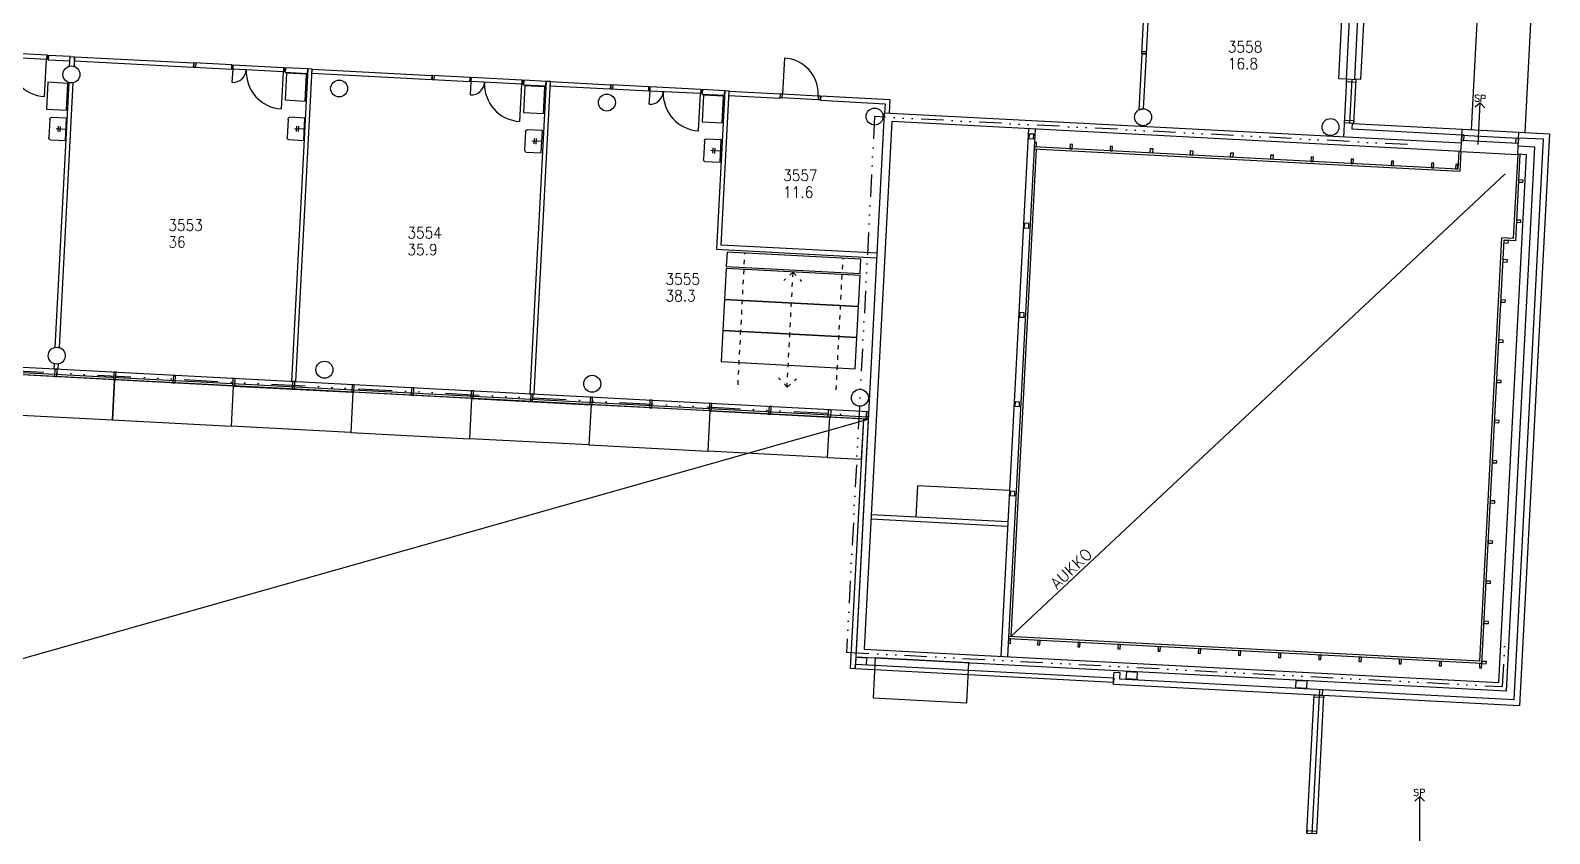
# Model space of a CAD drawing. Extents: x -405 to 153753, y -2585 to 66147.
# Drawn here: x 119754 to 153753, y 23505 to 41474 of the extents above; entities that cross this region are included whole.
import ezdxf
from ezdxf.enums import TextEntityAlignment as Align

# ---------------------------------------------------------------- set-up
doc = ezdxf.new("R2010")
doc.units = 0
doc.header["$LTSCALE"] = 100
doc.header["$MEASUREMENT"] = 0
doc.linetypes.add('KEL', pattern=[2.25, 1, -1.25])
doc.linetypes.add('PALOALUE', pattern=[13, 5, -2, 0, -2, 0, -2, 0, -2])
doc.layers.get('0').update_dxf_attribs({"linetype": 'CONTINUOUS'})
for name, color, linetype in [('ART1100T0', 7, 'CONTINUOUS'), ('ART1100T3', 7, 'CONTINUOUS'), ('ART1100TB', 7, 'CONTINUOUS'), ('M00402', 8, 'CONTINUOUS'), ('M06001', 7, 'CONTINUOUS'), ('M06037', 8, 'CONTINUOUS'), ('M06051', 3, 'CONTINUOUS'), ('m06080', 8, 'CONTINUOUS'), ('M06081', 8, 'CONTINUOUS'), ('PALOOS', 1, 'PALOALUE')]:
    doc.layers.add(name, color=color, linetype=linetype)
doc.styles.add('ROMANS', font='romans.shx')
doc.styles.get("Standard").update_dxf_attribs({"font": 'simplex.shx'})

# ---------------------------------------------------------------- blocks, each defined once
blk = doc.blocks.new('LVIPAL')
for p, q in [((-0.5, 0.02), (-0.5, 0.92)), ((-0.4, 1.02), (0.4, 1.02)), ((0.5, 0.92), (0.5, 0.02)), ((0.5, 0.02), (-0.5, 0.02)), ((-0.12, 0.49), (0.12, 0.49)), ((-0.12, 0.37), (0.12, 0.37)), ((0, 0.02), (0, 0.61))]:
    blk.add_line(p, q)
for centre, start, end in [((-0.4, 0.92), 90, 180), ((0.4, 0.92), 0, 90)]:
    blk.add_arc(centre, 0.1, start, end)
at = {"width": 0.76195, "flags": 1}
blk.add_attdef('LVIKAL', text='', height=0.212, dxfattribs=at).set_placement((-0.389, 0.05), (0.379, 0.05), align=Align.FIT)
blk = doc.blocks.new('K1X1')
at = {"linetype": 'ByBlock'}
blk.add_lwpolyline([(1, 0), (1, 1), (0, 1), (0, 0)], close=True, dxfattribs=at)
blk = doc.blocks.new('aioa_huone')
at = {"layer": 'ART1100T0', "width": 0.9}
blk.add_attdef('HNENUM', (56, 73), '', height=250, dxfattribs=at)
at = {"layer": 'ART1100T3', "width": 0.9}
blk.add_attdef('HNEALA', (56, -302), '', height=250, dxfattribs=at)

msp = doc.modelspace()

# ---------------------------------------------------------------- linework, layer by layer
at = {"layer": 'M00402'}
for p, q in [((141693, 27911), (152760, 38266)), ((98911, 21590), (138503, 32774))]:
    msp.add_line(p, q, dxfattribs=at)
msp.add_lwpolyline([(138612, 26540), (140709, 26430), (140756, 27329), (138659, 27439)], close=True, dxfattribs=at)
at = {"layer": 'M06001'}
for p, q in [((149206, 40380), (149138, 39086)), ((149326, 40373), (149275, 39405)), ((149375, 39399), (149426, 40368)), ((136532, 40057), (136527, 39958)), ((137441, 40010), (137435, 39910)), ((152202, 39853), (152090, 39753)), ((152153, 38922), (152202, 39853)), ((152202, 39853), (152302, 39742)), ((142088, 39276), (141470, 27472)), ((142238, 39268), (141619, 27464)), ((151780, 38948), (151796, 39262)), ((151796, 39262), (153064, 39196)), ((153048, 38881), (153064, 39196)), ((142264, 38816), (141693, 27911)), ((151747, 38319), (142214, 38818)), ((151699, 38371), (142217, 38868)), ((151720, 38771), (151699, 38371)), ((151770, 38768), (151747, 38319)), ((151770, 38768), (151780, 38948)), ((151770, 38763), (153038, 38697)), ((153039, 38702), (153048, 38881)), ((153039, 38702), (152940, 36819)), ((153088, 38699), (152987, 36767)), ((152189, 27361), (152685, 36833)), ((152236, 27308), (152733, 36780)), ((152940, 36819), (152685, 36833)), ((152987, 36767), (152733, 36780)), ((138503, 32774), (100019, 34791)), ((138506, 32824), (100021, 34841)), ((138512, 32944), (100028, 34961)), ((139580, 30585), (139617, 31284)), ((141664, 31177), (139617, 31284)), ((141627, 30478), (138572, 30638)), ((141622, 30378), (138566, 30538)), ((152189, 27361), (141643, 27914)), ((152236, 27308), (141640, 27864)), ((143997, 26974), (144005, 27114)), ((144005, 27114), (144134, 27107)), ((148322, 23517), (148484, 26608)), ((148442, 23510), (148604, 26602)), ((148542, 23505), (148704, 26597)), ((148604, 26602), (148611, 26732)), ((148669, 26599), (148676, 26729)), ((150846, 24335), (150740, 24229)), ((150846, 23062), (150846, 24335)), ((150846, 24335), (150952, 24229))]:
    msp.add_line(p, q, dxfattribs=at)
for points in [[(149104, 41877), (149027, 40399), (149207, 40390), (149284, 41867)], [(149601, 41901), (149521, 40373), (149391, 40380), (149471, 41908)], [(120159, 40915), (120154, 40816), (120638, 40790), (120644, 40890)], [(120644, 40890), (120744, 40885), (120732, 40668), (120632, 40674)], [(123405, 40745), (123400, 40646), (120738, 40785), (120744, 40885)], [(144564, 39698), (144665, 39721), (144729, 40940), (144629, 40945)], [(125462, 40638), (125457, 40538), (125956, 40512), (125961, 40611)], [(125595, 33621), (125695, 33616), (126061, 40606), (125961, 40611)], [(128738, 40466), (128732, 40366), (126056, 40506), (126061, 40606)], [(130795, 40358), (130790, 40258), (131289, 40232), (131294, 40332)], [(130928, 33342), (131028, 33336), (131394, 40327), (131294, 40332)], [(132737, 40256), (132732, 40156), (131389, 40227), (131394, 40327)], [(134794, 40148), (134789, 40049), (135288, 40022), (135294, 40122)], [(149426, 40368), (149206, 40380), (149203, 40330), (149423, 40318)], [(149378, 39449), (149158, 39461), (149155, 39411), (149375, 39399)], [(142102, 39055), (142202, 39050), (142207, 39150), (142107, 39155)], [(151789, 39133), (153058, 39066), (153051, 38946), (151783, 39013)], [(151783, 39013), (151833, 39010), (151839, 39130), (151789, 39133)], [(142217, 38868), (142267, 38866), (142272, 38965), (142222, 38968)], [(143018, 38826), (143068, 38824), (143073, 38924), (143023, 38926)], [(143917, 38779), (143967, 38777), (143972, 38876), (143922, 38879)], [(144866, 38729), (144816, 38732), (144821, 38832), (144871, 38829)], [(145764, 38682), (145714, 38685), (145720, 38785), (145770, 38782)], [(153051, 38946), (153001, 38949), (153008, 39069), (153058, 39066)], [(146663, 38635), (146613, 38638), (146618, 38738), (146668, 38735)], [(147562, 38588), (147512, 38591), (147517, 38691), (147567, 38688)], [(148411, 38544), (148461, 38541), (148466, 38641), (148416, 38644)], [(149310, 38497), (149359, 38494), (149365, 38594), (149315, 38596)], [(150208, 38449), (150258, 38447), (150263, 38547), (150214, 38549)], [(151107, 38402), (151157, 38400), (151162, 38500), (151112, 38502)], [(151646, 38374), (151696, 38371), (151701, 38471), (151652, 38474)], [(153056, 38080), (153156, 38075), (153159, 38125), (153059, 38130)], [(141997, 37058), (142097, 37053), (142102, 37153), (142002, 37158)], [(153009, 37181), (153109, 37176), (153111, 37226), (153012, 37231)], [(152730, 36722), (152829, 36717), (152832, 36767), (152732, 36772)], [(152707, 36296), (152807, 36291), (152810, 36341), (152710, 36346)], [(152660, 35397), (152760, 35392), (152763, 35442), (152663, 35447)], [(141892, 35061), (141992, 35056), (141997, 35155), (141898, 35161)], [(152613, 34499), (152713, 34493), (152715, 34543), (152616, 34548)], [(120293, 33729), (120343, 33726), (120352, 33896), (120302, 33898)], [(121612, 33660), (121662, 33657), (121670, 33827), (121620, 33829)], [(122945, 33590), (122995, 33587), (123004, 33757), (122954, 33759)], [(124278, 33520), (124328, 33517), (124337, 33687), (124287, 33690)], [(125611, 33450), (125661, 33447), (125670, 33617), (125620, 33620)], [(126944, 33380), (126994, 33377), (127003, 33547), (126953, 33550)], [(128277, 33310), (128327, 33308), (128336, 33477), (128286, 33480)], [(129611, 33240), (129661, 33238), (129669, 33407), (129619, 33410)], [(130944, 33170), (130994, 33168), (131003, 33338), (130953, 33340)], [(152566, 33600), (152666, 33595), (152668, 33644), (152568, 33650)], [(132277, 33101), (132327, 33098), (132336, 33268), (132286, 33270)], [(133610, 33031), (133660, 33028), (133669, 33198), (133619, 33200)], [(134943, 32961), (134993, 32958), (135002, 33128), (134952, 33131)], [(136276, 32891), (136326, 32888), (136335, 33058), (136285, 33061)], [(137660, 32818), (137610, 32821), (137619, 32991), (137668, 32988)], [(141788, 33064), (141887, 33058), (141893, 33158), (141793, 33163)], [(138453, 32777), (138503, 32774), (138512, 32944), (138462, 32947)], [(152519, 32701), (152619, 32696), (152621, 32746), (152521, 32751)], [(152472, 31802), (152572, 31797), (152574, 31847), (152474, 31852)], [(141683, 31066), (141783, 31061), (141788, 31161), (141688, 31166)], [(152425, 30903), (152524, 30898), (152527, 30948), (152427, 30953)], [(152377, 30005), (152477, 29999), (152480, 30049), (152380, 30055)], [(152330, 29106), (152430, 29101), (152433, 29151), (152333, 29156)], [(152283, 28207), (152383, 28202), (152386, 28252), (152286, 28257)], [(141640, 27864), (141635, 27764), (141685, 27761), (141690, 27861)], [(142300, 27829), (142295, 27729), (142344, 27727), (142350, 27827)], [(143199, 27782), (143193, 27682), (143243, 27680), (143248, 27779)], [(144097, 27735), (144092, 27635), (144142, 27632), (144147, 27732)], [(144996, 27688), (144991, 27588), (145041, 27585), (145046, 27685)], [(145895, 27641), (145890, 27541), (145940, 27538), (145945, 27638)], [(146794, 27594), (146788, 27494), (146838, 27491), (146844, 27591)], [(147692, 27547), (147687, 27447), (147737, 27444), (147742, 27544)], [(138216, 27292), (138466, 27279), (138474, 27428), (138224, 27442)], [(148591, 27499), (148586, 27400), (148636, 27397), (148641, 27497)], [(149490, 27452), (149485, 27352), (149535, 27350), (149540, 27450)], [(150389, 27405), (150383, 27305), (150433, 27303), (150439, 27403)], [(151287, 27358), (151282, 27258), (151332, 27256), (151337, 27356)], [(152186, 27311), (152181, 27211), (152231, 27209), (152236, 27308)], [(152236, 27308), (152336, 27303), (152339, 27353), (152239, 27358)], [(144273, 26974), (144522, 26961), (144530, 27111), (144281, 27124)], [(148068, 26775), (148317, 26762), (148325, 26912), (148075, 26925)], [(148484, 26608), (148704, 26597), (148701, 26547), (148482, 26559)], [(148322, 23517), (148542, 23505), (148545, 23555), (148325, 23566)]]:
    msp.add_lwpolyline(points, close=True, dxfattribs=at)
for points in [[(120402, 34377), (120713, 40302), (120613, 40308), (120303, 34382)], [(138698, 36489), (135213, 36672), (135393, 40117), (135294, 40122), (135108, 36577), (138693, 36389)], [(135388, 40017), (136527, 39958)], [(135393, 40117), (136532, 40057)], [(137435, 39910), (138883, 39834), (138872, 39624)], [(137441, 40010), (138988, 39929), (138972, 39619)], [(151780, 38948), (138862, 39625), (138225, 27462), (152785, 26698), (153422, 38862), (153048, 38881)], [(151770, 38768), (139033, 39436), (138414, 27632), (152615, 26888), (153233, 38691), (153039, 38702)], [(153064, 39196), (153753, 39160), (153083, 26367), (143991, 26844), (143997, 26974)], [(151789, 39133), (149333, 39261), (149340, 39397)], [(149340, 39391), (151796, 39262)], [(144134, 27107), (144127, 26967), (152960, 26504), (153617, 39037), (153058, 39066)], [(120283, 34016), (120277, 33900), (120377, 33894), (120383, 34011)]]:
    msp.add_lwpolyline(points, dxfattribs=at)
for centre in [(120673, 40488), (126664, 40174), (132656, 39860), (138648, 39546), (144655, 39532), (148850, 39312), (120343, 34197), (126335, 33883), (132327, 33569), (138318, 33255)]:
    msp.add_circle(centre, 190, dxfattribs=at)
at = {"layer": 'M06037'}
for p, q in [((152006, 39251), (152408, 46921)), ((153204, 39189), (153606, 46858))]:
    msp.add_line(p, q, dxfattribs=at)
at = {"layer": 'M06051'}
for p, q in [((144630, 40955), (144674, 41804)), ((144766, 41799), (144722, 40950)), ((120115, 40826), (118986, 40885)), ((120120, 40918), (118991, 40977)), ((120071, 39994), (120115, 40826)), ((120120, 40918), (120115, 40826)), ((120145, 40824), (120115, 40826)), ((120120, 40918), (120149, 40916)), ((120149, 40916), (120145, 40824)), ((136628, 40854), (136586, 40055)), ((144722, 40950), (144630, 40955)), ((144633, 41005), (144724, 41000)), ((123415, 40745), (123410, 40653)), ((123410, 40653), (124259, 40608)), ((124264, 40700), (123415, 40745)), ((123460, 40650), (123465, 40742)), ((124259, 40608), (124264, 40700)), ((124259, 40608), (124264, 40700)), ((124289, 40607), (124259, 40608)), ((124264, 40700), (124293, 40699)), ((124273, 40310), (124289, 40607)), ((124289, 40607), (124293, 40699)), ((125418, 40548), (124289, 40607)), ((125422, 40640), (124293, 40699)), ((125374, 39716), (125418, 40548)), ((125422, 40640), (125418, 40548)), ((125447, 40546), (125418, 40548)), ((125422, 40640), (125452, 40638)), ((125452, 40638), (125447, 40546)), ((128748, 40465), (128743, 40374)), ((129596, 40421), (128748, 40465)), ((128793, 40371), (128797, 40463)), ((128743, 40374), (129592, 40329)), ((129592, 40329), (129596, 40421)), ((129592, 40329), (129596, 40421)), ((129621, 40327), (129592, 40329)), ((129596, 40421), (129626, 40419)), ((129606, 40030), (129621, 40327)), ((129621, 40327), (129626, 40419)), ((130750, 40268), (129621, 40327)), ((130755, 40360), (129626, 40419)), ((130707, 39436), (130750, 40268)), ((130755, 40360), (130750, 40268)), ((130780, 40267), (130750, 40268)), ((130755, 40360), (130785, 40359)), ((130785, 40359), (130780, 40267)), ((132747, 40256), (132742, 40164)), ((132742, 40164), (133591, 40119)), ((133596, 40211), (132747, 40256)), ((132792, 40161), (132797, 40253)), ((133591, 40119), (133596, 40211)), ((133591, 40119), (133596, 40211)), ((133596, 40211), (133626, 40210)), ((133621, 40118), (133626, 40210)), ((134755, 40151), (133626, 40210)), ((134755, 40151), (134750, 40059)), ((134755, 40151), (134784, 40149)), ((134784, 40149), (134779, 40057)), ((133621, 40118), (133591, 40119)), ((133605, 39821), (133621, 40118)), ((134750, 40059), (133621, 40118)), ((134706, 39227), (134750, 40059)), ((134779, 40057), (134750, 40059)), ((136537, 39965), (136542, 40057)), ((136581, 39963), (136537, 39965)), ((136542, 40057), (136586, 40055)), ((136581, 39963), (136586, 40055)), ((137381, 39921), (136581, 39963)), ((136586, 40055), (137386, 40013)), ((137386, 40013), (137381, 39921)), ((137426, 39918), (137381, 39921)), ((137386, 40013), (137431, 40010)), ((137431, 40010), (137426, 39918))]:
    msp.add_line(p, q, dxfattribs=at)
for centre, major_axis, start_param, end_param in [((120115, 40826), (589, 589), 2.303835, 3.874631), ((136586, 40055), (566, 566), 5.445427, 7.016224), ((124289, 40607), (-210, 210), 2.303835, 3.874631), ((125418, 40548), (589, 589), 2.303835, 3.874631), ((129621, 40327), (-210, 210), 2.303835, 3.874631), ((130750, 40268), (589, 589), 2.303835, 3.874631), ((133621, 40118), (210, 210), 3.874631, 5.445427), ((134750, 40059), (-589, 589), 0.733038, 2.303835)]:
    msp.add_ellipse(centre, major_axis=major_axis, ratio=1, start_param=start_param, end_param=end_param, dxfattribs=at)
at = {"layer": 'm06080', "linetype": 'KEL'}
for p, q in [((135590, 33548), (135744, 36494)), ((136823, 36067), (136613, 35877)), ((136688, 33490), (136823, 36067)), ((136823, 36067), (137013, 35856)), ((137787, 33433), (137941, 36379)), ((136688, 33490), (136499, 33700)), ((136688, 33490), (136899, 33679))]:
    msp.add_line(p, q, dxfattribs=at)
at = {"layer": 'm06080'}
for points in [[(118953, 32898), (121589, 32759), (121637, 33658), (119000, 33796)], [(121589, 32759), (124256, 32620), (124303, 33518), (121637, 33658)], [(126922, 32480), (124256, 32620), (124303, 33518), (126969, 33379)], [(126922, 32480), (129588, 32340), (129636, 33239), (126969, 33379)], [(132255, 32200), (129588, 32340), (129636, 33239), (132302, 33099)], [(132255, 32200), (134921, 32061), (134968, 32960), (132302, 33099)], [(137587, 31921), (134921, 32061), (134968, 32960), (137635, 32820)], [(137587, 31921), (138356, 31881), (138403, 32780), (137635, 32820)], [(138210, 27192), (138111, 27197), (138403, 32780), (138503, 32774)], [(138216, 27292), (143998, 26989), (143993, 26889), (138210, 27192)]]:
    msp.add_lwpolyline(points, close=True, dxfattribs=at)
at = {"layer": 'PALOOS', "linetype": 'PALOALUE', "ltscale": 1.5}
msp.add_line((97884, 34988), (138208, 32875), dxfattribs=at)
at = {"layer": 'PALOOS'}
msp.add_lwpolyline([(150574, 38921), (138648, 39546), (138020, 27562), (152700, 26793), (152768, 28087)], dxfattribs=at)

# ---------------------------------------------------------------- block references
at = {"layer": 'ART1100TB'}
for p, values in [((146497, 40907), {'HNENUM': '3558', 'HNEALA': '16.8'}), ((136544, 38032), {'HNENUM': '3557', 'HNEALA': '11.6'}), ((122786, 36917), {'HNENUM': '3553', 'HNEALA': '36'}), ((128136, 36747), {'HNENUM': '3554', 'HNEALA': '35.9'}), ((133912, 35714), {'HNENUM': '3555', 'HNEALA': '38.3'})]:
    msp.add_blockref('aioa_huone', p, dxfattribs=at).add_auto_attribs(values)
at = {"layer": 'm06080'}
for p, xscale, yscale, rotation in [((125454, 39917), 450, 600, 357.0000000000614), ((120111, 39713), 450, 600, 357.0000000000614), ((130787, 39638), 450, 600, 357.0000000000614), ((134787, 39428), 450, 600, 357.0000000000614), ((135328, 36195), 3000, 320, 357.0000000000618), ((135289, 35451), 3000, 695, 357.0000000000618), ((135253, 34757), 3000, 695, 357.0000000000618), ((135216, 34063), 3000, 695, 357.0000000000618)]:
    msp.add_blockref('K1X1', p, dxfattribs=dict(at, xscale=xscale, yscale=yscale, rotation=rotation))
at = {"layer": 'M06081', "xscale": -500, "yscale": 375, "zscale": 500, "rotation": 87.00000000002223}
for p in [(120558, 39259), (125891, 39263), (131208, 38985), (135208, 38775)]:
    msp.add_blockref('LVIPAL', p, dxfattribs=at)

# ---------------------------------------------------------------- texts
at = {"layer": 'M00402', "style": 'ROMANS'}
msp.add_text('AUKKO', height=250, rotation=43.7928, dxfattribs=at).set_placement((142735, 28958))
at = {"layer": 'M06001', "style": 'ROMANS'}
msp.add_text('SP', height=150, rotation=357, dxfattribs=at).set_placement((152063, 39884))
msp.add_text('SP', height=150, dxfattribs=at).set_placement((150706, 24350))

doc.saveas('drawing.dxf')
